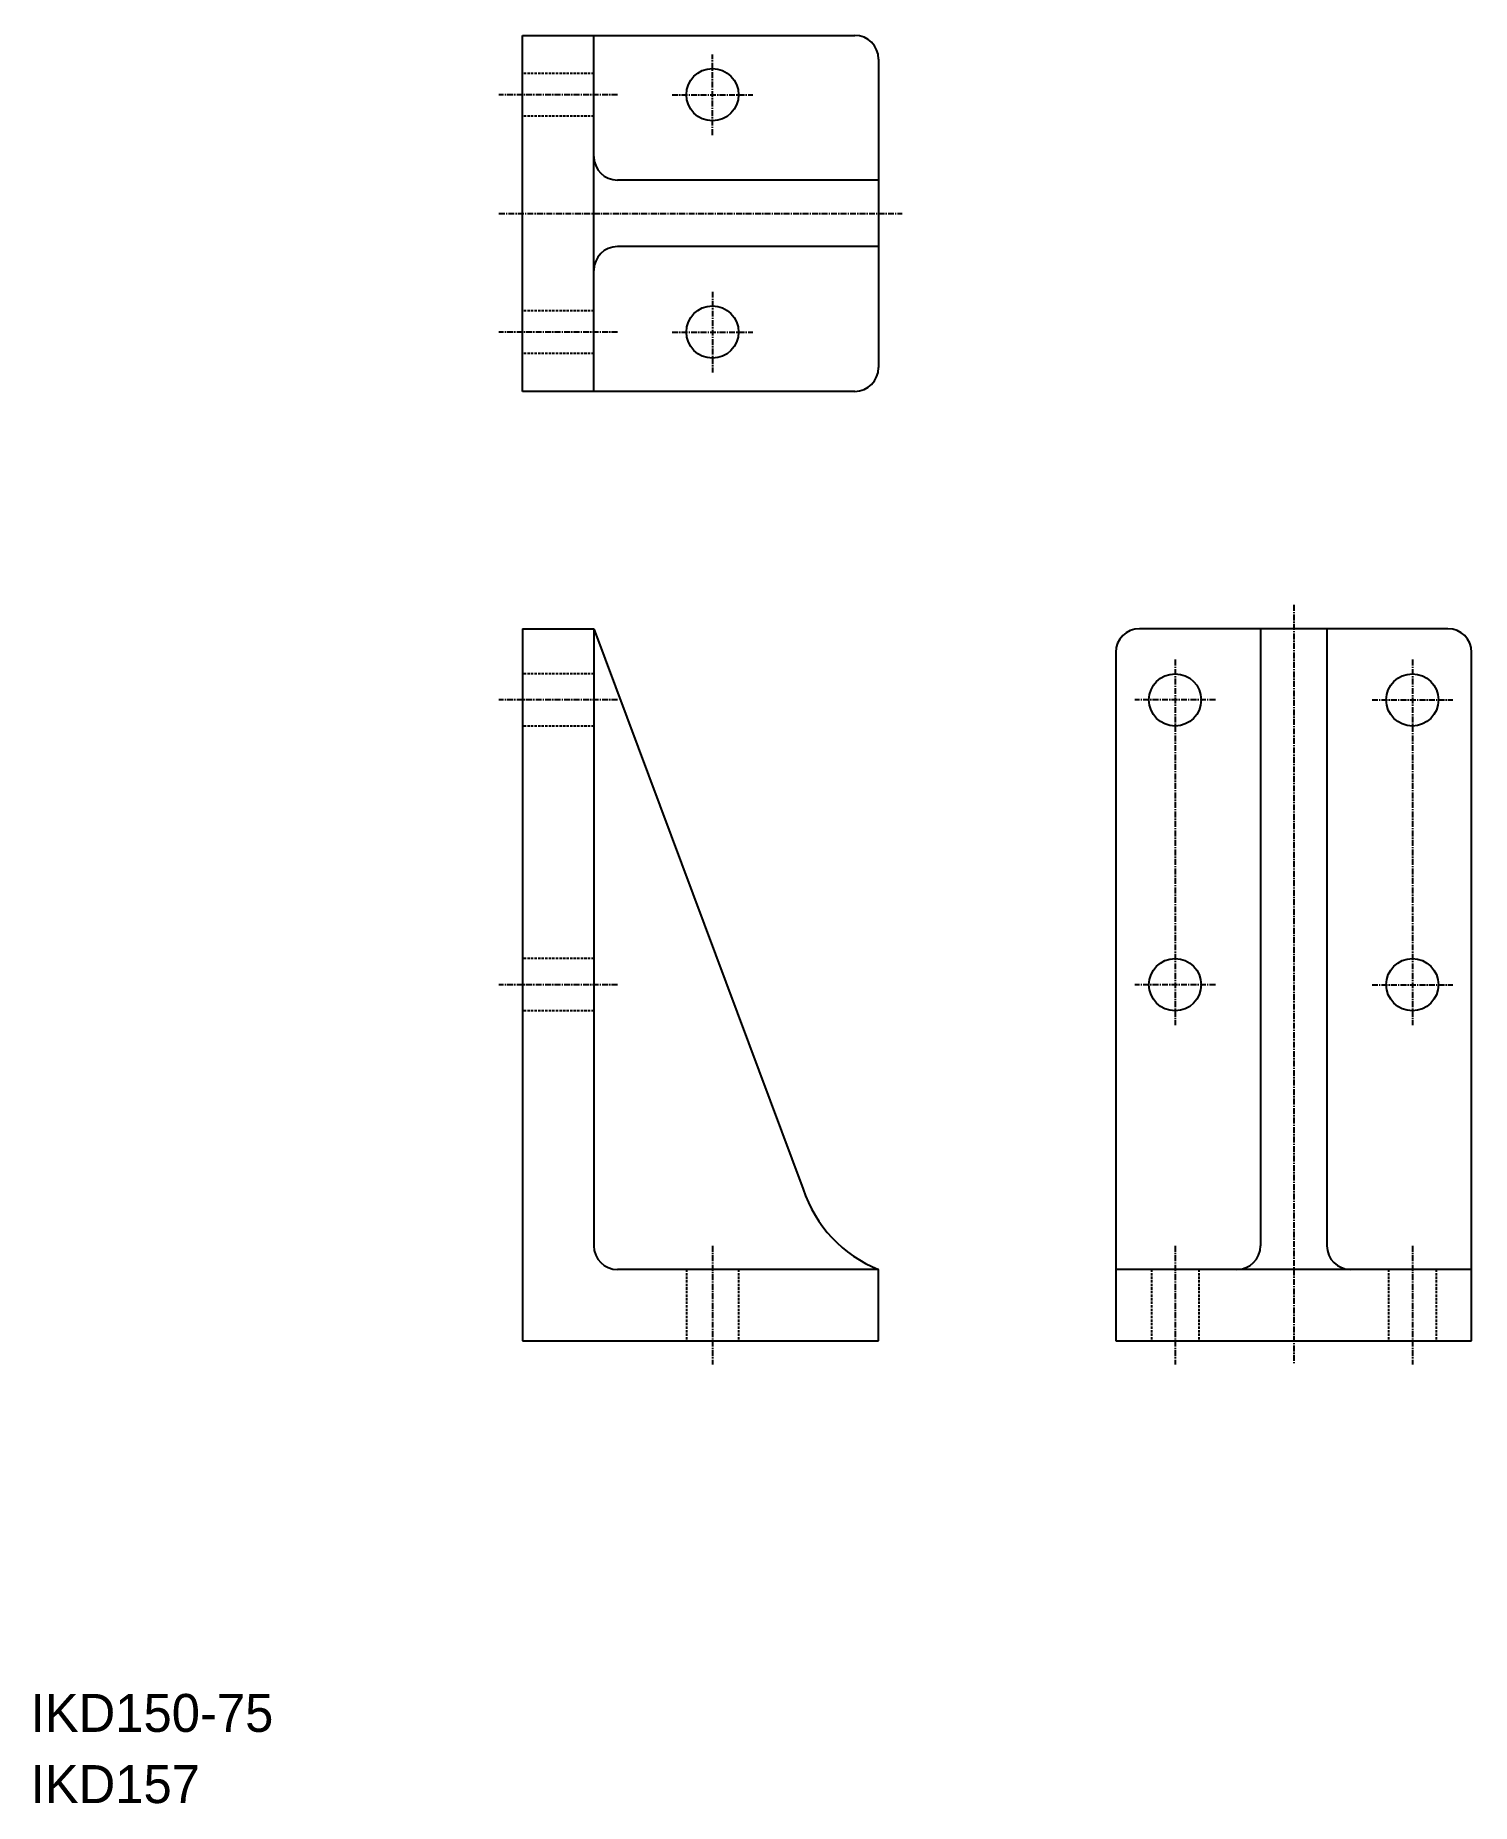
# Model space of a CAD drawing. Extents: x -1520 to -1217, y -604 to -232.
import ezdxf

# ---------------------------------------------------------------- set-up
doc = ezdxf.new("R2010")
doc.units = 0
doc.linetypes.add('CENTER', pattern=[2, 1.25, -0.25, 0.25, -0.25])
doc.linetypes.add('DASHED', pattern=[0.75, 0.5, -0.25])
doc.layers.get('0').update_dxf_attribs({"linetype": 'CONTINUOUS'})
doc.layers.add('CENTER', color=1, linetype='CENTER')

msp = doc.modelspace()

# ---------------------------------------------------------------- linework, layer by layer
at = {"color": 7, "linetype": 'CONTINUOUS'}
for p, q in [((-1416.88, -231.86), (-1346.88, -231.86)), ((-1416.88, -306.86), (-1416.88, -231.86)), ((-1401.88, -306.86), (-1401.88, -231.86)), ((-1341.88, -236.86), (-1341.88, -301.86)), ((-1341.88, -262.36), (-1396.88, -262.36)), ((-1341.88, -276.36), (-1396.88, -276.36)), ((-1346.88, -306.86), (-1416.88, -306.86)), ((-1416.88, -356.86), (-1416.88, -506.86)), ((-1416.88, -356.86), (-1401.88, -356.86)), ((-1401.88, -356.86), (-1401.88, -486.86)), ((-1401.88, -356.86), (-1401.88, -472.61)), ((-1221.88, -356.86), (-1286.88, -356.86)), ((-1261.38, -356.86), (-1261.38, -486.86)), ((-1247.38, -356.86), (-1247.38, -486.86)), ((-1291.88, -361.86), (-1291.88, -506.86)), ((-1216.88, -506.86), (-1216.88, -361.86)), ((-1341.88, -491.86), (-1396.88, -491.86)), ((-1341.88, -506.86), (-1341.88, -491.86)), ((-1216.88, -491.86), (-1291.88, -491.86)), ((-1416.88, -506.86), (-1341.88, -506.86)), ((-1291.88, -506.86), (-1216.88, -506.86))]:
    msp.add_line(p, q, dxfattribs=at)
msp.add_lwpolyline([(-1401.88, -356.86), (-1357.76, -474.93, 0.220157), (-1341.88, -491.86, 0.194408)], format="xyb", dxfattribs=at)
for centre in [(-1376.88, -244.36), (-1376.88, -294.36), (-1279.38, -371.86), (-1229.38, -371.86), (-1279.38, -431.86), (-1229.38, -431.86)]:
    msp.add_circle(centre, 5.5, dxfattribs=at)
for centre, start, end in [((-1346.88, -236.86), 0, 90), ((-1396.88, -257.36), 180, 270), ((-1396.88, -281.36), 90, 180), ((-1346.88, -301.86), 270, 0), ((-1286.88, -361.86), 90, 180), ((-1221.88, -361.86), 0, 90), ((-1396.88, -486.86), 180, 270), ((-1266.38, -486.86), 270, 0), ((-1242.38, -486.86), 180, 270)]:
    msp.add_arc(centre, 5, start, end, dxfattribs=at)
at = {"layer": 'CENTER', "color": 1, "linetype": 'CENTER'}
for p, q in [((-1376.88, -252.86), (-1376.88, -235.86)), ((-1396.88, -244.36), (-1421.88, -244.36)), ((-1385.38, -244.36), (-1368.38, -244.36)), ((-1421.88, -269.36), (-1336.88, -269.36)), ((-1376.88, -285.86), (-1376.88, -302.86)), ((-1396.88, -294.36), (-1421.88, -294.36)), ((-1385.38, -294.36), (-1368.38, -294.36)), ((-1254.38, -351.86), (-1254.38, -511.86)), ((-1279.38, -363.36), (-1279.38, -440.36)), ((-1229.38, -363.36), (-1229.38, -440.36)), ((-1396.88, -371.86), (-1421.88, -371.86)), ((-1270.88, -371.86), (-1287.88, -371.86)), ((-1237.88, -371.86), (-1220.88, -371.86)), ((-1396.88, -431.86), (-1421.88, -431.86)), ((-1270.88, -431.86), (-1287.88, -431.86)), ((-1237.88, -431.86), (-1220.88, -431.86)), ((-1376.88, -486.86), (-1376.88, -511.86)), ((-1279.38, -486.86), (-1279.38, -511.86)), ((-1229.38, -486.86), (-1229.38, -511.86))]:
    msp.add_line(p, q, dxfattribs=at)
at = {"layer": 'CENTER', "color": 3, "linetype": 'DASHED'}
for p, q in [((-1401.88, -239.86), (-1416.88, -239.86)), ((-1401.88, -248.86), (-1416.88, -248.86)), ((-1401.88, -289.86), (-1416.88, -289.86)), ((-1401.88, -298.86), (-1416.88, -298.86)), ((-1401.88, -366.36), (-1416.88, -366.36)), ((-1401.88, -377.36), (-1416.88, -377.36)), ((-1401.88, -426.36), (-1416.88, -426.36)), ((-1401.88, -437.36), (-1416.88, -437.36)), ((-1382.38, -491.86), (-1382.38, -506.86)), ((-1371.38, -491.86), (-1371.38, -506.86)), ((-1284.38, -491.86), (-1284.38, -506.86)), ((-1274.38, -491.86), (-1274.38, -506.86)), ((-1234.38, -491.86), (-1234.38, -506.86)), ((-1224.38, -491.86), (-1224.38, -506.86))]:
    msp.add_line(p, q, dxfattribs=at)

# ---------------------------------------------------------------- texts
at = {"color": 7, "linetype": 'CONTINUOUS'}
for s, p in [('IKD150-75', (-1520.56, -589.27)), ('IKD157', (-1520.56, -604.27))]:
    msp.add_text(s, height=8, dxfattribs=at).set_placement(p)

doc.saveas('drawing.dxf')
